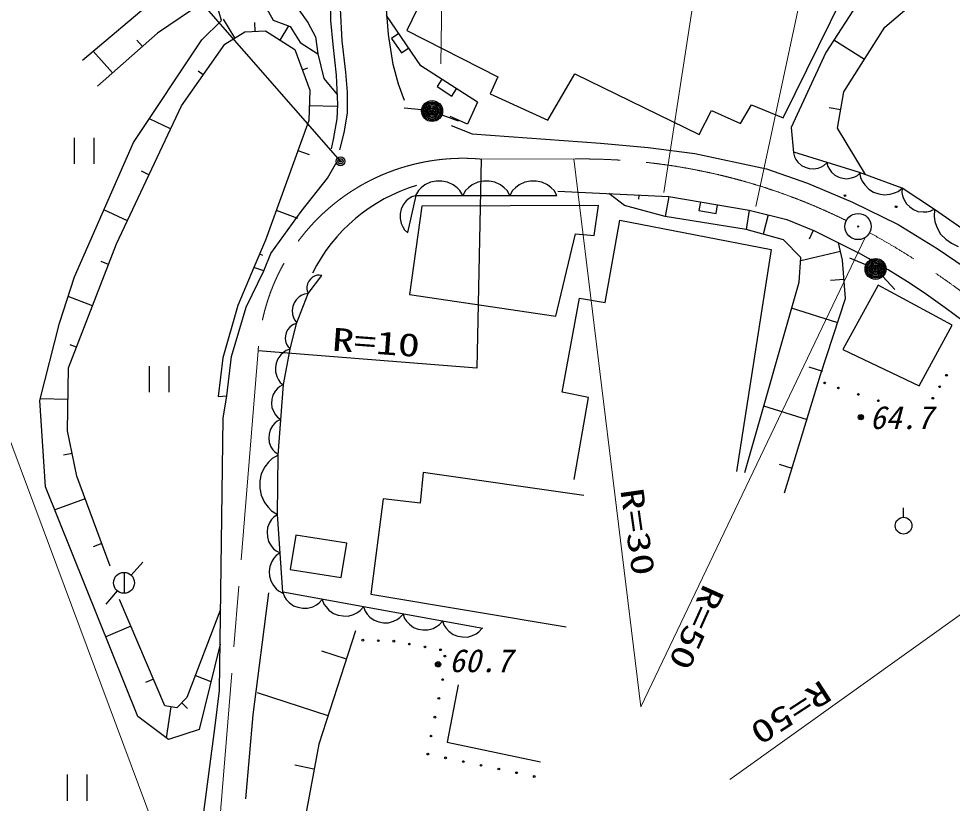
# Model space of a CAD drawing. Units: millimetres, scale not verified. Extents: x 40000 to 680000, y 20000 to 380000.
# Drawn here: x 159286 to 212764, y 274776 to 319694 of the extents above; entities that cross this region are included whole.
import ezdxf
from ezdxf.enums import TextEntityAlignment as Align

# ---------------------------------------------------------------- set-up
doc = ezdxf.new("R2010")
doc.units = ezdxf.units.MM
doc.header["$LTSCALE"] = 1000
doc.linetypes.add('CHAIN', pattern=[18.5, 12, -1.5, 3.5, -1.5])
for name, color, linetype, lineweight in [('M-BGD', 7, 'Continuous', 25), ('M-BGD-EXST', 7, 'Continuous', 25), ('M-BMK', 2, 'CHAIN', 13), ('M-BMK-SRVR', 3, 'Continuous', 25), ('M-STR-HTXT', 7, 'Continuous', 13)]:
    doc.layers.add(name, color=color, linetype=linetype, lineweight=lineweight)
doc.styles.add('ＭＳ ゴシック', font='')
doc.styles.get('ＭＳ ゴシック').set_extended_font_data('MS Gothic')

msp = doc.modelspace()

# ---------------------------------------------------------------- linework, layer by layer
at = {"layer": 'M-BGD'}
for p, q in [((183809, 323819), (181524, 319013)), ((203075, 314009), (207606, 323228)), ((162946, 317319), (168460, 321985)), ((208890, 319212), (212268, 322067)), ((173151, 320893), (173868, 319607)), ((169892, 320659), (167241, 318857)), ((170899, 319599), (170634, 320500)), ((207523, 320861), (205513, 317765)), ((182327, 317002), (180361, 319873)), ((169786, 318485), (170899, 319599)), ((171676, 318595), (171017, 319666)), ((172831, 318973), (172808, 319481)), ((173868, 319607), (174845, 319254)), ((174263, 318469), (174770, 319281)), ((167241, 318857), (163794, 315834)), ((171104, 318243), (172248, 318946)), ((172248, 318946), (173415, 318999)), ((173415, 318999), (175112, 317939)), ((174845, 319254), (175415, 318331)), ((181061, 318850), (180649, 318568)), ((181524, 319013), (186724, 316373)), ((206558, 315513), (208890, 319212)), ((165869, 312606), (169786, 318485)), ((166379, 318101), (166058, 318467)), ((168604, 314711), (171104, 318243)), ((175415, 318331), (176425, 317687)), ((180649, 318568), (181214, 317742)), ((207724, 317363), (205970, 318469)), ((164656, 316590), (163560, 317839)), ((175112, 317939), (175960, 315606)), ((176425, 317687), (176773, 316268)), ((181214, 317742), (181626, 318025)), ((205513, 317765), (203542, 313462)), ((169854, 316477), (169567, 316680)), ((175536, 316772), (175842, 316884)), ((185574, 314910), (182327, 317002)), ((176773, 316268), (177506, 315372)), ((183530, 316227), (183259, 315806)), ((186724, 316373), (186291, 315388)), ((189600, 313891), (191137, 316530)), ((191137, 316530), (198268, 313063)), ((175960, 315606), (175907, 313856)), ((183259, 315806), (184100, 315265)), ((184100, 315265), (184371, 315685)), ((186291, 315388), (189600, 313891)), ((206196, 313422), (206558, 315513)), ((164892, 306810), (168604, 314711)), ((175933, 314731), (177504, 314683)), ((182369, 314468), (181374, 314569)), ((185574, 314910), (184992, 313655)), ((200632, 313694), (201262, 314758)), ((201262, 314758), (203075, 314009)), ((206377, 314468), (205717, 314582)), ((167985, 313394), (166774, 313964)), ((183527, 314193), (184461, 313837)), ((184992, 313655), (183998, 314097)), ((198268, 313063), (198977, 314442)), ((198977, 314442), (200632, 313694)), ((175907, 313856), (173415, 307016)), ((184061, 313581), (185255, 313096)), ((203542, 313462), (203663, 312015)), ((207782, 310777), (206196, 313422)), ((162469, 312877), (162469, 311377)), ((163609, 311377), (163609, 312877)), ((185255, 313096), (192610, 312573)), ((162475, 304917), (165869, 312606)), ((192610, 312573), (195336, 312312)), ((195336, 312312), (198024, 311976)), ((175284, 312146), (175926, 311912)), ((198024, 311976), (202111, 311095)), ((203663, 312015), (203721, 311789)), ((207455, 310898), (203684, 312055)), ((203721, 311789), (203803, 311640)), ((176966, 310565), (177503, 311508)), ((185774, 311656), (185535, 299692)), ((203803, 311640), (203922, 311480)), ((203922, 311480), (204119, 311297)), ((204119, 311297), (204337, 311191)), ((205261, 311210), (205410, 311292)), ((205410, 311292), (205581, 311450)), ((205581, 311450), (205640, 311224)), ((166748, 310761), (166327, 310959)), ((202111, 311095), (204464, 310273)), ((204337, 311191), (204568, 311123)), ((204568, 311123), (204809, 311093)), ((204809, 311093), (205073, 311141)), ((205073, 311141), (205261, 311210)), ((205640, 311224), (205721, 311075)), ((205721, 311075), (205841, 310914)), ((205841, 310914), (206037, 310731)), ((206037, 310731), (206256, 310625)), ((207179, 310645), (207328, 310726)), ((207328, 310726), (207500, 310884)), ((207455, 310898), (207511, 310600)), ((209882, 310001), (207455, 310898)), ((175473, 308658), (176966, 310565)), ((182559, 310175), (182343, 310013)), ((182883, 310337), (182559, 310175)), ((183207, 310391), (182883, 310337)), ((183531, 310391), (183207, 310391)), ((183855, 310337), (183531, 310391)), ((184179, 310175), (183855, 310337)), ((184395, 310013), (184179, 310175)), ((185259, 310175), (185043, 310013)), ((185583, 310337), (185259, 310175)), ((185907, 310391), (185583, 310337)), ((186231, 310391), (185907, 310391)), ((186555, 310337), (186231, 310391)), ((186879, 310175), (186555, 310337)), ((187095, 310013), (186879, 310175)), ((187959, 310175), (187743, 310013)), ((188283, 310337), (187959, 310175)), ((188607, 310391), (188283, 310337)), ((188931, 310391), (188607, 310391)), ((189255, 310337), (188931, 310391)), ((189579, 310175), (189255, 310337)), ((189795, 310013), (189579, 310175)), ((204464, 310273), (207040, 309190)), ((206256, 310625), (206486, 310557)), ((206486, 310557), (206728, 310528)), ((206728, 310528), (206992, 310575)), ((206992, 310575), (207179, 310645)), ((207511, 310600), (207604, 310399)), ((207604, 310399), (207745, 310181)), ((207745, 310181), (207983, 309926)), ((182181, 309851), (182019, 309581)), ((182343, 310013), (182181, 309851)), ((184557, 309851), (184395, 310013)), ((184719, 309581), (184557, 309851)), ((184881, 309851), (184719, 309581)), ((185043, 310013), (184881, 309851)), ((187257, 309851), (187095, 310013)), ((187419, 309581), (187257, 309851)), ((187581, 309851), (187419, 309581)), ((187743, 310013), (187581, 309851)), ((189957, 309851), (189795, 310013)), ((190119, 309581), (189957, 309851)), ((190166, 309828), (196522, 309516)), ((193989, 309008), (193094, 309684)), ((207983, 309926), (208258, 309770)), ((208258, 309770), (208551, 309661)), ((208551, 309661), (208861, 309602)), ((208861, 309602), (209208, 309640)), ((209208, 309640), (209457, 309715)), ((209457, 309715), (209658, 309807)), ((209658, 309807), (209894, 309997)), ((209882, 310001), (209871, 309745)), ((209871, 309745), (209908, 309562)), ((211748, 308769), (209882, 310001)), ((181490, 309259), (181303, 309030)), ((181657, 309401), (181490, 309259)), ((181577, 307446), (182059, 309581)), ((181815, 309501), (181657, 309401)), ((182059, 309581), (181815, 309501)), ((182059, 309581), (190119, 309581)), ((194808, 309600), (194796, 309359)), ((196522, 309516), (196322, 308379)), ((196522, 309516), (201129, 308738)), ((198333, 309210), (198249, 308717)), ((207040, 309190), (209653, 307921)), ((209908, 309562), (209982, 309355)), ((209982, 309355), (210130, 309100)), ((210130, 309100), (210326, 308917)), ((165511, 308127), (164170, 308757)), ((173725, 306243), (175473, 308658)), ((174038, 308726), (175255, 308282)), ((181202, 308783), (181144, 308525)), ((181303, 309030), (181202, 308783)), ((182369, 308961), (181680, 303898)), ((192496, 308996), (182369, 308961)), ((192255, 307274), (192496, 308996)), ((196322, 308379), (193989, 309008)), ((198249, 308717), (199235, 308550)), ((199235, 308550), (199319, 309043)), ((201129, 308738), (200950, 307621)), ((201129, 308738), (203293, 308194)), ((210326, 308917), (210546, 308772)), ((210546, 308772), (210791, 308663)), ((210791, 308663), (211084, 308628)), ((211084, 308628), (211304, 308641)), ((211304, 308641), (211486, 308679)), ((211486, 308679), (211718, 308790)), ((211748, 308769), (211720, 308374)), ((214511, 306828), (211748, 308769)), ((181144, 308525), (181129, 308258)), ((181129, 308258), (181199, 307971)), ((192888, 303450), (193715, 308169)), ((193715, 308169), (202395, 306481)), ((200950, 307621), (196322, 308379)), ((202211, 308466), (201931, 307352)), ((203293, 308194), (204874, 307551)), ((211720, 308374), (211769, 308090)), ((211769, 308090), (211875, 307766)), ((181199, 307971), (181289, 307770)), ((181289, 307770), (181389, 307613)), ((181389, 307613), (181574, 307435)), ((203089, 307035), (200950, 307621)), ((204766, 307530), (204564, 307081)), ((204874, 307551), (207385, 306293)), ((209653, 307921), (211893, 306540)), ((211875, 307766), (212091, 307365)), ((173415, 307016), (172751, 305443)), ((190050, 302658), (191187, 307377)), ((191187, 307377), (192255, 307274)), ((204095, 306030), (203089, 307035)), ((212091, 307365), (212386, 307075)), ((212386, 307075), (212720, 306840)), ((162135, 299705), (164892, 306810)), ((202395, 306481), (200397, 293771)), ((206475, 305862), (206239, 306867)), ((211893, 306540), (213499, 305457)), ((212720, 306840), (213093, 306661)), ((173083, 306230), (173247, 306161)), ((173336, 305265), (173725, 306243)), ((203983, 304605), (204095, 306030)), ((206357, 306364), (204079, 305829)), ((207816, 305601), (206895, 305992)), ((164432, 305626), (164011, 305790)), ((172751, 305443), (171836, 303283)), ((173336, 305265), (172751, 305443)), ((206650, 303679), (206475, 305862)), ((161627, 302266), (162475, 304917)), ((172319, 303181), (173336, 305265)), ((175859, 303967), (176651, 305000)), ((176109, 304892), (175994, 304784)), ((176266, 304968), (176109, 304892)), ((176391, 305003), (176266, 304968)), ((176501, 305017), (176391, 305003)), ((176651, 305000), (176501, 305017)), ((208778, 304929), (209461, 304198)), ((175791, 304349), (175790, 304219)), ((175824, 304520), (175791, 304349)), ((175899, 304660), (175824, 304520)), ((175994, 304784), (175899, 304660)), ((200882, 293708), (203983, 304605)), ((206562, 304771), (205785, 304708)), ((208510, 304448), (206501, 300762)), ((212756, 302152), (208510, 304448)), ((163513, 303258), (162118, 303799)), ((175361, 303771), (175183, 303607)), ((175204, 302245), (175859, 303967)), ((175513, 303867), (175361, 303771)), ((175652, 303930), (175513, 303867)), ((175859, 303967), (175652, 303930)), ((175790, 304219), (175805, 304110)), ((175805, 304110), (175860, 303969)), ((181680, 303898), (190050, 302658)), ((171836, 303283), (170972, 300283)), ((174996, 303216), (174953, 303002)), ((175073, 303418), (174996, 303216)), ((175183, 303607), (175073, 303418)), ((190408, 298318), (191407, 303691)), ((191407, 303691), (192888, 303450)), ((205209, 299314), (206650, 303679)), ((171471, 300359), (172319, 303181)), ((174953, 303002), (174977, 302761)), ((174977, 302761), (175027, 302588)), ((206213, 302288), (203561, 303120)), ((160498, 297833), (161627, 302266)), ((174832, 300776), (175204, 302245)), ((175037, 302194), (174928, 302129)), ((175027, 302588), (175090, 302449)), ((175204, 302245), (175037, 302194)), ((175090, 302449), (175220, 302284)), ((210867, 298677), (212756, 302152)), ((174606, 301715), (174562, 301541)), ((174679, 301883), (174606, 301715)), ((174811, 302035), (174679, 301883)), ((174928, 302129), (174811, 302035)), ((174562, 301541), (174547, 301359)), ((174547, 301359), (174590, 301162)), ((174590, 301162), (174648, 301024)), ((162594, 300889), (162234, 301029)), ((185535, 299692), (173003, 300672)), ((174456, 300590), (174301, 300448)), ((174453, 298744), (174832, 300776)), ((174603, 300690), (174456, 300590)), ((174832, 300776), (174603, 300690)), ((174648, 301024), (174713, 300915)), ((174713, 300915), (174836, 300791)), ((206501, 300762), (210867, 298677)), ((170972, 300283), (170718, 298072)), ((171217, 298103), (171471, 300359)), ((174131, 300223), (174044, 299983)), ((174301, 300448), (174131, 300223)), ((162087, 296100), (162135, 299705)), ((166758, 299808), (166758, 298308)), ((167898, 298308), (167898, 299808)), ((173997, 299735), (173993, 299480)), ((173993, 299480), (174070, 299209)), ((174044, 299983), (173997, 299735)), ((205340, 299505), (204567, 299747)), ((174070, 299209), (174163, 299021)), ((174163, 299021), (174264, 298874)), ((203157, 292547), (205209, 299314)), ((174116, 298529), (173984, 298379)), ((174245, 298639), (174116, 298529)), ((174143, 294714), (174453, 298744)), ((174453, 298744), (174245, 298639)), ((174264, 298874), (174447, 298711)), ((162111, 297902), (160521, 297923)), ((170718, 298072), (171217, 298103)), ((170995, 296832), (171217, 298103)), ((173788, 297912), (173769, 297673)), ((173846, 298148), (173788, 297912)), ((173984, 298379), (173846, 298148)), ((191923, 298008), (190408, 298318)), ((191097, 293323), (191923, 298008)), ((160816, 292902), (160498, 297833)), ((173769, 297673), (173791, 297431)), ((173791, 297431), (173892, 297182)), ((204467, 296722), (201963, 297507)), ((170789, 281228), (170995, 296832)), ((173892, 297182), (173999, 297013)), ((173999, 297013), (174110, 296884)), ((174110, 296884), (174300, 296749)), ((173831, 296384), (173693, 296154)), ((173963, 296535), (173831, 296384)), ((174091, 296645), (173963, 296535)), ((174300, 296749), (174091, 296645)), ((162617, 293502), (162087, 296100)), ((173634, 295918), (173616, 295679)), ((173693, 296154), (173634, 295918)), ((173616, 295679), (173637, 295436)), ((173637, 295436), (173739, 295188)), ((162352, 294801), (161861, 294700)), ((173739, 295188), (173846, 295019)), ((174143, 294714), (173801, 294513)), ((173846, 295019), (173956, 294890)), ((173956, 294890), (174147, 294755)), ((174109, 291304), (174143, 294714)), ((173595, 294311), (173389, 294041)), ((173801, 294513), (173595, 294311)), ((203594, 293939), (202865, 294168)), ((173180, 293635), (173108, 293228)), ((173389, 294041), (173180, 293635)), ((182457, 293717), (182292, 291954)), ((191661, 292394), (182457, 293717)), ((164526, 288358), (162617, 293502)), ((173108, 293228), (173104, 292820)), ((166119, 279751), (160816, 292902)), ((173104, 292820), (173168, 292411)), ((163094, 292216), (161354, 291570)), ((173168, 292411), (173368, 292001)), ((173368, 292001), (173569, 291727)), ((180170, 292202), (179454, 286746)), ((182292, 291954), (180170, 292202)), ((173569, 291727), (173771, 291521)), ((173771, 291521), (174109, 291314)), ((209973, 291150), (209973, 291690)), ((173776, 291016), (173656, 290832)), ((173898, 291157), (173776, 291016)), ((174109, 291304), (173898, 291157)), ((174411, 286856), (174109, 291304)), ((173542, 290559), (173516, 290293)), ((173656, 290832), (173542, 290559)), ((173516, 290293), (173534, 290030)), ((173534, 290030), (173596, 289769)), ((175155, 290135), (174839, 288165)), ((178076, 289666), (175155, 290135)), ((164049, 289644), (163548, 289458)), ((173596, 289769), (173745, 289515)), ((173745, 289515), (173889, 289348)), ((173889, 289348), (174030, 289225)), ((177760, 287697), (178076, 289666)), ((173910, 288808), (173784, 288615)), ((174038, 288955), (173910, 288808)), ((174030, 289225), (174258, 289109)), ((174258, 289109), (174038, 288955)), ((165724, 287842), (166399, 288580)), ((173665, 288331), (173638, 288052)), ((173784, 288615), (173665, 288331)), ((165320, 287999), (165320, 286799)), ((173638, 288052), (173657, 287777)), ((173657, 287777), (173722, 287505)), ((174839, 288165), (177760, 287697)), ((173722, 287505), (173878, 287239)), ((173878, 287239), (174028, 287064)), ((164930, 286943), (164280, 286183)), ((173605, 286829), (172705, 279842)), ((174028, 287064), (174175, 286936)), ((174175, 286936), (174414, 286814)), ((174411, 286856), (174506, 286605)), ((185874, 284789), (174411, 286856)), ((179454, 286746), (190641, 284872)), ((167655, 280351), (165056, 286449)), ((174506, 286605), (174617, 286445)), ((174617, 286445), (174774, 286276)), ((174774, 286276), (175021, 286091)), ((176132, 286031), (176338, 286134)), ((176338, 286134), (176498, 286246)), ((176498, 286246), (176675, 286448)), ((176675, 286448), (176774, 286186)), ((176774, 286186), (176890, 286019)), ((170850, 285865), (168927, 280828)), ((175021, 286091), (175285, 285997)), ((175285, 285997), (175556, 285948)), ((175556, 285948), (175836, 285944)), ((175836, 285944), (176132, 286031)), ((176890, 286019), (177053, 285843)), ((177053, 285843), (177311, 285650)), ((177311, 285650), (177586, 285552)), ((178162, 285497), (178470, 285587)), ((178470, 285587), (178685, 285695)), ((178685, 285695), (178852, 285811)), ((178852, 285811), (179037, 286022)), ((179037, 286022), (179132, 285771)), ((179132, 285771), (179243, 285611)), ((179243, 285611), (179399, 285442)), ((181123, 285412), (181300, 285614)), ((181300, 285614), (181395, 285363)), ((177586, 285552), (177870, 285501)), ((177870, 285501), (178162, 285497)), ((179399, 285442), (179647, 285257)), ((179647, 285257), (179910, 285163)), ((179910, 285163), (180182, 285114)), ((180182, 285114), (180461, 285111)), ((180461, 285111), (180758, 285197)), ((180758, 285197), (180963, 285301)), ((180963, 285301), (181123, 285412)), ((181395, 285363), (181506, 285203)), ((181506, 285203), (181663, 285034)), ((181663, 285034), (181910, 284849)), ((183387, 285004), (183564, 285206)), ((183564, 285206), (183659, 284955)), ((165706, 284925), (164278, 284316)), ((178581, 284651), (176479, 278169)), ((181910, 284849), (182174, 284755)), ((182174, 284755), (182445, 284706)), ((182445, 284706), (182725, 284702)), ((182725, 284702), (183021, 284789)), ((183021, 284789), (183227, 284892)), ((183227, 284892), (183387, 285004)), ((183659, 284955), (183770, 284795)), ((183770, 284795), (183926, 284626)), ((183926, 284626), (184174, 284441)), ((185490, 284484), (185650, 284596)), ((185650, 284596), (185827, 284798)), ((184174, 284441), (184437, 284347)), ((184437, 284347), (184709, 284298)), ((184709, 284298), (184988, 284294)), ((184988, 284294), (185285, 284381)), ((185285, 284381), (185490, 284484)), ((170824, 283887), (169619, 279009)), ((178056, 283031), (176644, 283488)), ((167005, 281876), (166559, 281686)), ((169408, 282087), (170296, 281749)), ((184458, 281559), (183820, 278279)), ((168927, 280828), (168344, 280245)), ((170543, 279207), (170789, 281228)), ((177005, 279790), (172965, 281100)), ((168344, 280245), (167655, 280351)), ((167999, 280298), (167728, 278533)), ((168636, 280537), (168963, 280209)), ((167869, 278425), (166119, 279751)), ((172705, 279842), (172287, 275028)), ((169653, 272503), (170543, 279207)), ((169619, 279009), (167869, 278425)), ((176479, 278169), (175486, 272796)), ((183820, 278279), (189170, 277156)), ((176194, 276738), (175103, 276955)), ((162065, 276427), (162065, 274927)), ((163205, 274927), (163205, 276427))]:
    msp.add_line(p, q, dxfattribs=at)
for points in [[(179592, 326787), (178733, 325678), (178057, 324627), (177708, 323906), (177441, 323112), (177219, 321931), (177131, 320869), (177155, 319593), (177286, 318213), (177480, 316456), (177552, 314787), (177503, 313960), (177306, 312778), (177189, 312236)], [(181395, 315005), (181043, 315943), (180738, 317078), (180478, 318787), (180333, 320473), (180349, 321473), (180488, 322649), (180673, 323433), (180983, 324222), (181388, 324898), (181881, 325524), (183250, 326891)], [(177685, 312184), (177938, 313156), (178122, 314290), (178127, 315490), (178028, 316640), (177821, 318427), (177719, 320251), (177711, 321415), (177834, 322714), (178066, 323483), (178377, 324171), (178904, 325022), (179528, 325814), (180063, 326421)], [(174438, 323219), (174458, 322415), (174610, 321704), (174884, 320996), (175325, 320193), (175843, 319466), (176295, 318652), (176425, 317687)]]:
    msp.add_lwpolyline(points, dxfattribs=at)
for centre, radius in [((182966, 314407), 600), ((182966, 314407), 528), ((182966, 314407), 456), ((182966, 314407), 384), ((182966, 314407), 312), ((182966, 314407), 240), ((182966, 314407), 168), ((182966, 314407), 96), ((182966, 314407), 24), ((206617, 309569), 50), ((209548, 308926), 50), ((208368, 305367), 600), ((208368, 305367), 528), ((208368, 305367), 456), ((208368, 305367), 384), ((208368, 305367), 312), ((208368, 305367), 240), ((208368, 305367), 168), ((208368, 305367), 96), ((208368, 305367), 24), ((212430, 299283), 50), ((205454, 298844), 50), ((206235, 298552), 50), ((212040, 298625), 50), ((207381, 298186), 50), ((208528, 297820), 50), ((211650, 297966), 50), ((207526, 296882), 150), ((207526, 296882), 90), ((207526, 296882), 30), ((209973, 290670), 480), ((165320, 287399), 600), ((179001, 284118), 50), ((179885, 284087), 50), ((180769, 284057), 50), ((181664, 283894), 50), ((182558, 283732), 50), ((183452, 283569), 50), ((183696, 283203), 50), ((183308, 282736), 150), ((183308, 282736), 90), ((183308, 282736), 30), ((183574, 281862), 50), ((183351, 280784), 50), ((183127, 279707), 50), ((182904, 278630), 50), ((182721, 277593), 50), ((183737, 277380), 50), ((184753, 277166), 50), ((185770, 276953), 50), ((186786, 276740), 50), ((187802, 276526), 50), ((188819, 276313), 50)]:
    msp.add_circle(centre, radius, dxfattribs=at)
for centre, radius, start, end in [((184904, 300738), 9826, 106.7602, 153.5163), ((185065, 265568), 46440, 35.5197, 61.2739)]:
    msp.add_arc(centre, radius, start, end, dxfattribs=at)
at = {"layer": 'M-BGD-EXST'}
msp.add_line((177720, 311529), (165051, 326025), dxfattribs=at)
for radius in [250, 150, 50]:
    msp.add_circle((177720, 311529), radius, dxfattribs=at)
at = {"layer": 'M-BMK'}
for p, q in [((185774, 311656), (191159, 311662)), ((173003, 300672), (170497, 270025))]:
    msp.add_line(p, q, dxfattribs=at)
for centre, radius, start, end in [((184738, 299945), 11757, 84.9415, 176.4231), ((191563, 277461), 34203, 63.7425, 90.6775), ((186140, 267484), 45557, 34.3126, 61.2898)]:
    msp.add_arc(centre, radius, start, end, dxfattribs=at)
at = {"layer": 'M-BMK-SRVR'}
for radius in [750, 30]:
    msp.add_circle((207364, 307796), radius, dxfattribs=at)
at = {"layer": 'M-STR-HTXT'}
for p, q in [((183800, 338785), (183458, 317107)), ((199486, 330708), (196244, 309740)), ((201507, 308945), (205973, 329825)), ((191083, 311662), (194923, 280302)), ((194923, 280302), (207784, 307208)), ((156156, 302584), (168345, 269967)), ((223791, 293134), (200012, 276141))]:
    msp.add_line(p, q, dxfattribs=at)
msp.add_arc((186077, 235149), 102873, 49.04541, 91.27542, dxfattribs=at)

# ---------------------------------------------------------------- texts
at = {"layer": 'M-BGD', "style": 'ＭＳ ゴシック', "width": 1.4}
msp.add_text('R=10', height=1320, rotation=355.8, dxfattribs=at).set_placement((177173, 300296), align=Align.BOTTOM_LEFT)
at = {"layer": 'M-BGD', "style": 'ＭＳ ゴシック', "oblique": 15}
for s, p in [('64.7', (208032, 295806)), ('60.7', (183935, 281888))]:
    msp.add_text(s, height=1320, dxfattribs=at).set_placement(p, align=Align.BOTTOM_LEFT)
at = {"layer": 'M-STR-HTXT', "style": 'ＭＳ ゴシック', "width": 1.4}
for s, rotation, p in [('R=30', 278.1, (193352, 292661)), ('R=50', 245.8, (198180, 287562)), ('R=50', 213, (205050, 282212))]:
    msp.add_text(s, height=1320, rotation=rotation, dxfattribs=at).set_placement(p, align=Align.BOTTOM_LEFT)

doc.saveas('drawing.dxf')
